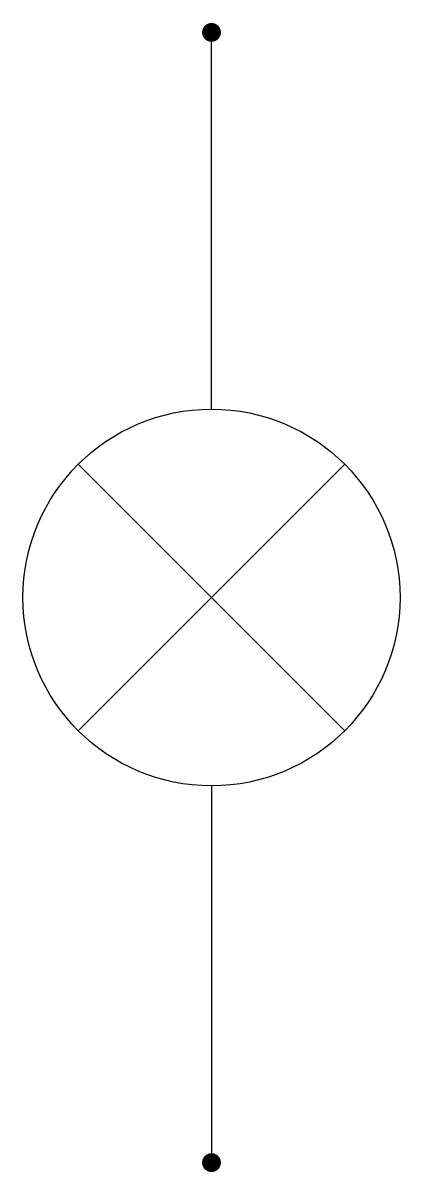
# Model space of a CAD drawing. Header units: millimetres. Extents: x -5 to 5, y -30.2 to 0.2.
import ezdxf

# ---------------------------------------------------------------- set-up
doc = ezdxf.new("R2010")
doc.units = ezdxf.units.MM
doc.layers.add('元件', color=4, linetype='Continuous')

msp = doc.modelspace()

# ---------------------------------------------------------------- linework, layer by layer
at = {"layer": '元件', "const_width": 0.25}
for points in [[(-0.125, 0, 1), (0.125, 0, 1)], [(-0.125, -30, 1), (0.125, -30, 1)]]:
    msp.add_lwpolyline(points, format="xyb", close=True, dxfattribs=at)
at = {"layer": '元件'}
for points in [[(0, -10), (0, 0)], [(-3.536, -11.464), (3.536, -18.536)], [(3.536, -11.464), (-3.536, -18.536)], [(0, -20), (0, -30)]]:
    msp.add_lwpolyline(points, dxfattribs=at)
msp.add_circle((0, -15), 5, dxfattribs=at)

doc.saveas('drawing.dxf')
